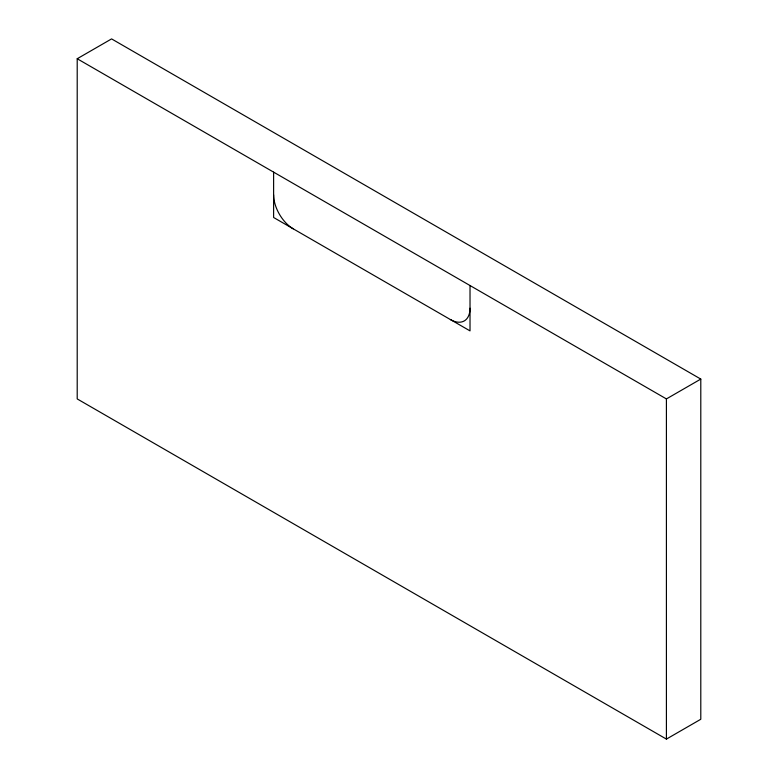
<?xml version="1.0" encoding="UTF-8"?>
<svg xmlns="http://www.w3.org/2000/svg" width="778" height="778" viewBox="0 0 778 778"><rect width="100%" height="100%" fill="white"/><g stroke="black" fill="none" stroke-linecap="round" stroke-linejoin="round"><path stroke-width="1.17" d="M77.207 58.739L111.585 38.9L700.793 379.081L700.793 719.261L666.415 739.1L77.207 398.92L77.207 58.739L666.415 398.92L700.793 379.081M666.415 398.92L666.415 739.1M470.019 285.526L470.019 330.883L273.613 217.49L273.613 172.132M293.257 228.829A27.775 16.037 60 0 1 273.613 194.811M470.019 308.205A27.775 16.037 60 0 1 450.374 319.544"/></g></svg>
